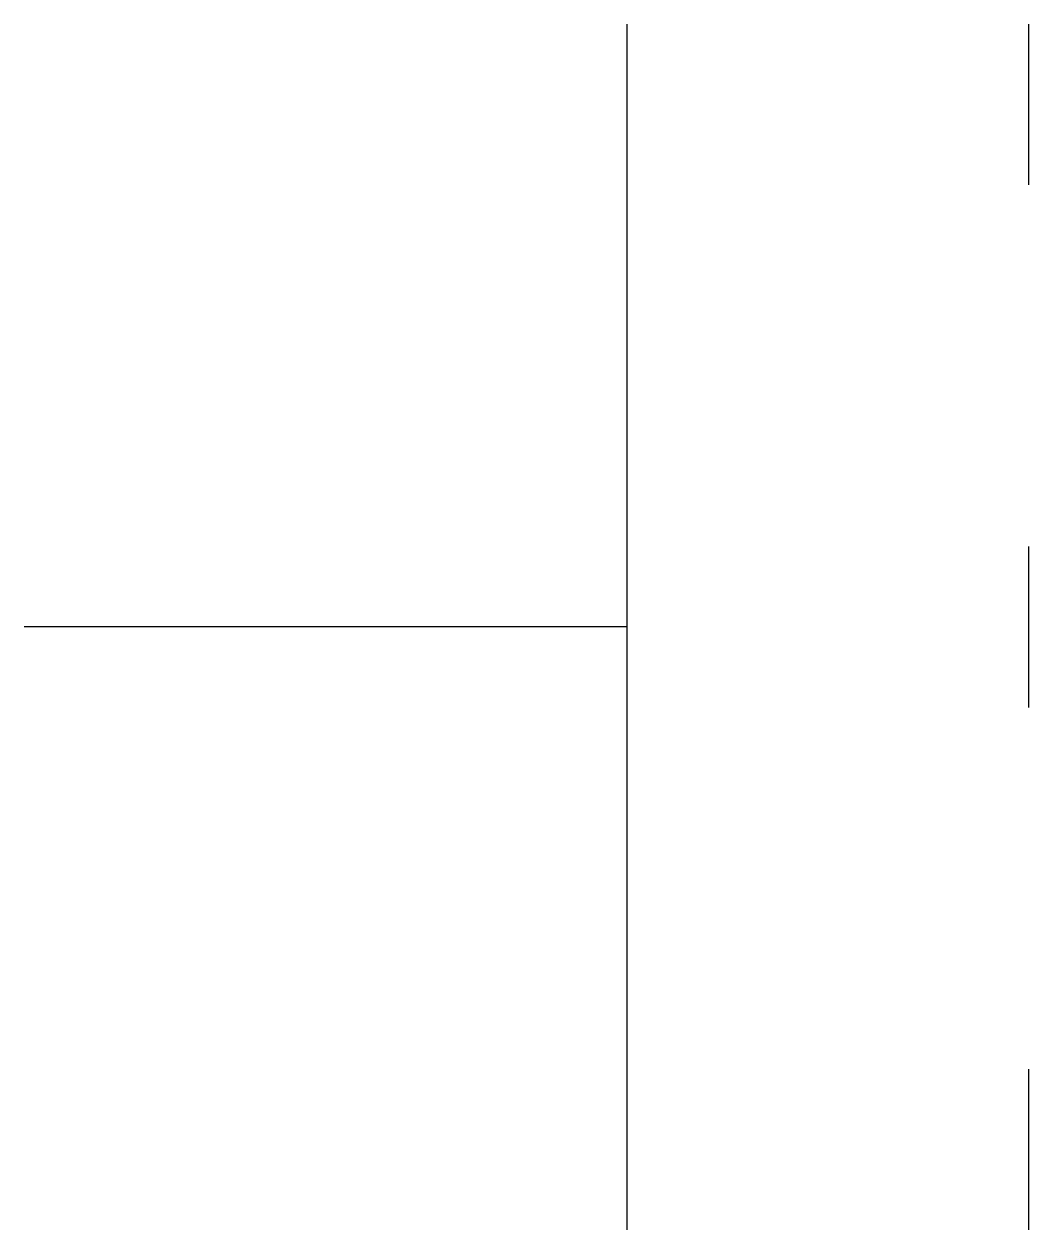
# Model space of a CAD drawing. Header units: millimetres. Extents: x 0 to 125, y -75 to 75.
import ezdxf

# ---------------------------------------------------------------- set-up
doc = ezdxf.new("R2010")
doc.units = ezdxf.units.MM

msp = doc.modelspace()

# ---------------------------------------------------------------- linework, layer by layer
at = {"color": 0, "linetype": 'ByBlock', "lineweight": -2}
for p, q in [((75, 75), (75, -75)), ((75, 75), (75, -75)), ((125, 55), (125, 75)), ((125, -10), (125, 10)), ((75, 0), (0, 0)), ((125, -75), (125, -55))]:
    msp.add_line(p, q, dxfattribs=at)

doc.saveas('drawing.dxf')
